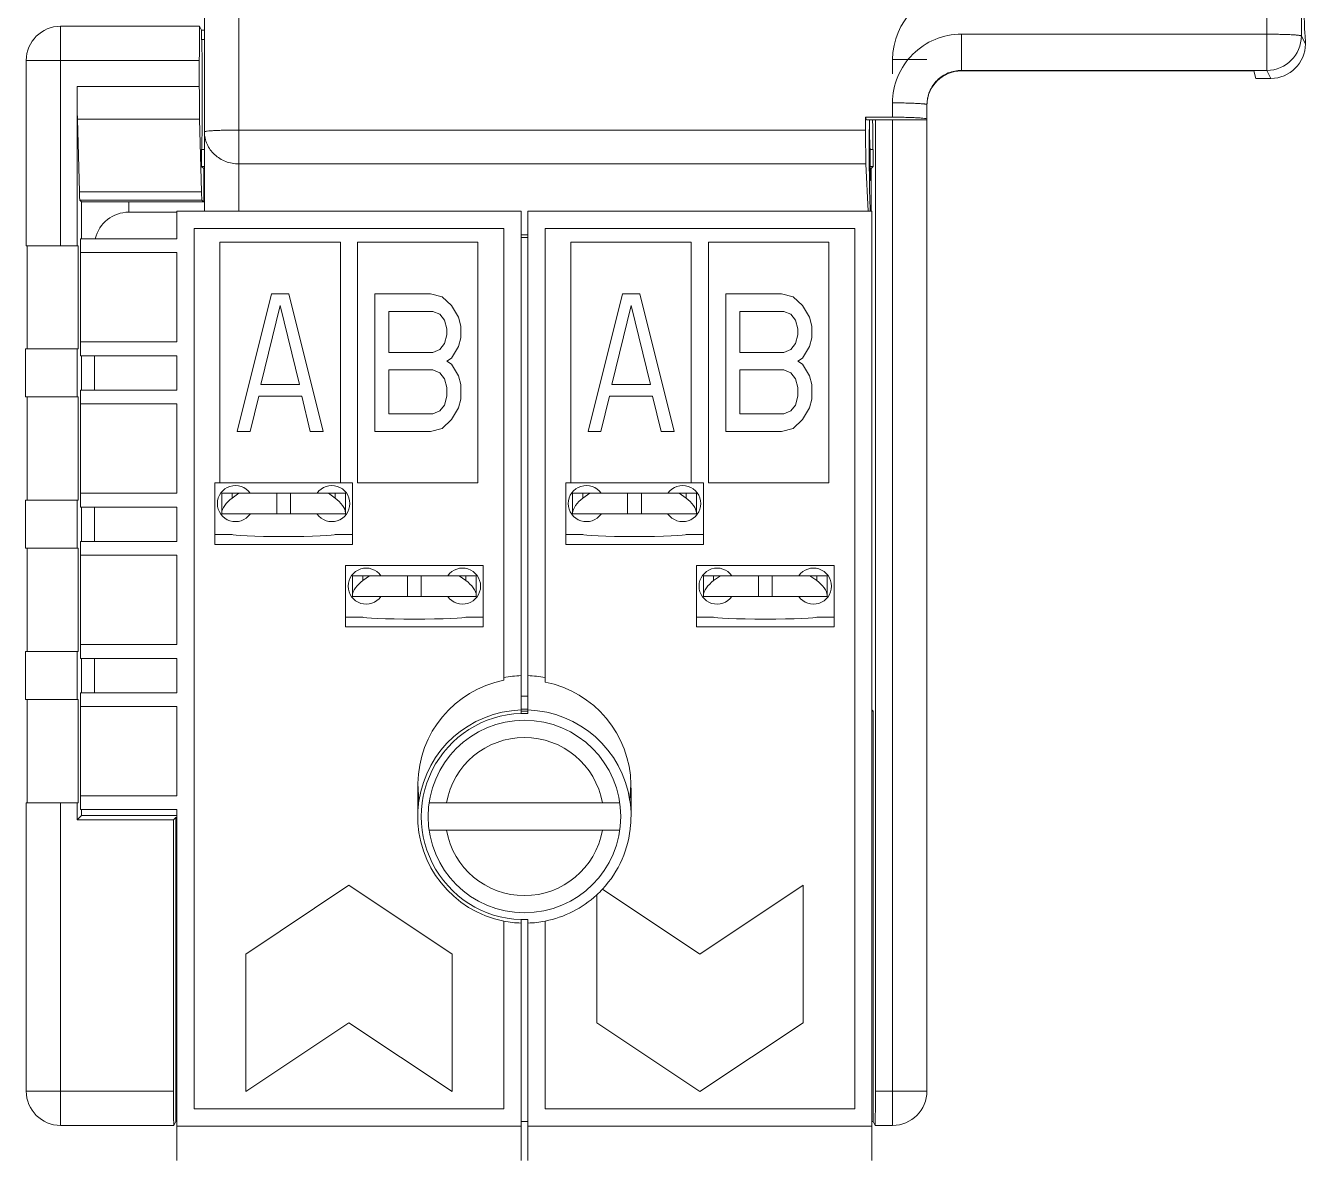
# Model space of a CAD drawing. Header units: millimetres. Extents: x 33157 to 59611, y -29750 to 1750.
# Drawn here: x 53862.07 to 53899.27, y -2124.5 to -2091.5 of the extents above; entities that cross this region are included whole.
import ezdxf

# ---------------------------------------------------------------- set-up
doc = ezdxf.new("R2010")
doc.units = ezdxf.units.MM
for name, color, linetype, lineweight in [('LKC270_DXF_CONTINUOUS_LINE', 7, 'Continuous', 18), ('LKC271_DXF_CONTINUOUS_LINE', 7, 'Continuous', 18), ('LKC272_DXF_CONTINUOUS_LINE', 7, 'Continuous', 18), ('LKC273_DXF_CONTINUOUS_LINE', 7, 'Continuous', 18), ('LKC275_DXF_CONTINUOUS_LINE', 7, 'Continuous', 18), ('LKC277_DXF_CONTINUOUS_LINE', 7, 'Continuous', 18), ('PCB_DXF_CONTINUOUS_LINE', 7, 'Continuous', 18)]:
    doc.layers.add(name, color=color, linetype=linetype, lineweight=lineweight)

msp = doc.modelspace()

# ---------------------------------------------------------------- linework, layer by layer
at = {"layer": 'LKC270_DXF_CONTINUOUS_LINE', "color": 7, "linetype": 'Continuous'}
for p, q in [((53868.266, -2096.899), (53868.266, -2058.863)), ((53898.148, -2092.801), (53898.148, -2058.863)), ((53867.266, -2096.899), (53867.266, -2060.059)), ((53899.148, -2059.901), (53899.148, -2091.801)), ((53889.266, -2091.749), (53898.148, -2091.749)), ((53889.266, -2092.818), (53889.266, -2091.749)), ((53899.148, -2091.801), (53899.266, -2092.035)), ((53899.266, -2092.035), (53899.266, -2091.915)), ((53888.266, -2092.481), (53887.266, -2092.481)), ((53887.266, -2092.899), (53887.266, -2092.481)), ((53898.148, -2092.801), (53889.266, -2092.801)), ((53889.266, -2092.818), (53897.766, -2092.818)), ((53897.821, -2093.034), (53897.766, -2092.818)), ((53898.148, -2092.801), (53898.265, -2093.034)), ((53897.821, -2093.034), (53898.265, -2093.034)), ((53887.266, -2094.164), (53887.266, -2093.747)), ((53888.266, -2094.242), (53888.266, -2093.799)), ((53886.481, -2094.164), (53887.266, -2094.164)), ((53886.481, -2094.536), (53886.481, -2094.164)), ((53886.481, -2094.164), (53886.507, -2094.242)), ((53886.507, -2094.242), (53888.266, -2094.242)), ((53886.481, -2094.536), (53868.266, -2094.536)), ((53886.616, -2096.001), (53886.616, -2095.098)), ((53886.493, -2095.522), (53868.266, -2095.522)), ((53886.493, -2095.522), (53886.557, -2096.899)), ((53886.594, -2096.001), (53886.616, -2096.001)), ((53886.616, -2096.899), (53886.616, -2096.763)), ((53876.466, -2097.584), (53876.666, -2097.584)), ((53876.466, -2097.664), (53876.666, -2097.664))]:
    msp.add_line(p, q, dxfattribs=at)
for centre, radius, start, end in [((53889.267, -2092.481), 2, 90.0053, 180.0041), ((53898.148, -2091.801), 1, 270.0279, 359.9964)]:
    msp.add_arc(centre, radius, start, end, dxfattribs=at)
for centre, major_axis, ratio, start_param, end_param in [((53899.266, -2088.672), (-0.003, 3.25), 0.017431, 1.518421, 3.073832), ((53898.265, -2092.035), (0.994, 0.109), 0.998596, 4.602961, 6.174062), ((53889.266, -2093.817), (1, 0), 0.998782, 1.570796, 3.124503), ((53886.616, -2095.168), (-0.001, 1.6), 0.017431, 0.946319, 3.057962), ((53886.616, -2093.499), (0, 1.6), 0.017455, 2.099562, 3.110338), ((53886.499, -2094.589), (-0.001, 1), 0.017431, 1.518421, 2.775058)]:
    msp.add_ellipse(centre, major_axis=major_axis, ratio=ratio, start_param=start_param, end_param=end_param, dxfattribs=at)
for points, knots in [([(53887.266, -2093.747), (53887.266, -2093.487), (53887.371, -2092.962), (53887.816, -2092.298), (53888.48, -2091.853), (53889.006, -2091.749), (53889.266, -2091.749)], [0, 0, 0, 0, 152028.293175, 304108.293237, 456268.013275, 608488.123568, 608488.123568, 608488.123568, 608488.123568]), ([(53899.148, -2091.801), (53899.147, -2091.798), (53899.139, -2091.794), (53899.124, -2091.79), (53899.098, -2091.785), (53899.064, -2091.78), (53899.022, -2091.776), (53898.949, -2091.77), (53898.841, -2091.763), (53898.692, -2091.757), (53898.522, -2091.753), (53898.339, -2091.75), (53898.213, -2091.749), (53898.148, -2091.749)], [0, 0, 0, 0, 12497.511896, 37802.13901, 76706.795422, 129161.966467, 194718.79815, 272777.366984, 463640.03631, 694540.439013, 956997.800217, 1241529.551961, 1536567.64351, 1536567.64351, 1536567.64351, 1536567.64351]), ([(53888.266, -2093.799), (53888.266, -2093.669), (53888.318, -2093.407), (53888.541, -2093.075), (53888.873, -2092.853), (53889.136, -2092.801), (53889.266, -2092.801)], [0, 0, 0, 0, 151988.588384, 304047.243287, 456204.243954, 608502.599044, 608502.599044, 608502.599044, 608502.599044]), ([(53888.266, -2093.799), (53888.266, -2093.797), (53888.259, -2093.792), (53888.245, -2093.788), (53888.22, -2093.783), (53888.171, -2093.776), (53888.087, -2093.769), (53887.965, -2093.761), (53887.815, -2093.755), (53887.644, -2093.75), (53887.459, -2093.747), (53887.331, -2093.747), (53887.266, -2093.747)], [0, 0, 0, 0, 9838.327812, 31179.033456, 65224.93029, 111944.100527, 241724.494132, 415911.189746, 627948.096919, 869655.286494, 1132038.594383, 1404659.074037, 1404659.074037, 1404659.074037, 1404659.074037]), ([(53888.266, -2094.216), (53888.266, -2094.214), (53888.259, -2094.209), (53888.245, -2094.205), (53888.22, -2094.2), (53888.171, -2094.193), (53888.087, -2094.185), (53887.965, -2094.178), (53887.815, -2094.172), (53887.644, -2094.167), (53887.459, -2094.164), (53887.331, -2094.164), (53887.266, -2094.164)], [0, 0, 0, 0, 9838.371742, 31179.173438, 65225.216367, 111944.595396, 241725.544433, 415912.967643, 627950.726477, 869658.857141, 1132043.146701, 1404664.684312, 1404664.684312, 1404664.684312, 1404664.684312]), ([(53867.266, -2094.589), (53867.266, -2094.586), (53867.274, -2094.582), (53867.288, -2094.578), (53867.313, -2094.573), (53867.362, -2094.566), (53867.446, -2094.558), (53867.568, -2094.551), (53867.718, -2094.545), (53867.889, -2094.54), (53868.074, -2094.537), (53868.201, -2094.536), (53868.266, -2094.536)], [0, 0, 0, 0, 9833.949287, 31165.102397, 65197.583856, 111897.766569, 241629.084294, 415751.63141, 627710.347352, 869329.968009, 1131620.41408, 1404142.029984, 1404142.029984, 1404142.029984, 1404142.029984]), ([(53868.266, -2095.522), (53868.137, -2095.522), (53867.877, -2095.475), (53867.598, -2095.302), (53867.43, -2095.112), (53867.307, -2094.897), (53867.266, -2094.711), (53867.266, -2094.589)], [0, 0, 0, 0, 190571.127966, 377757.425333, 469978.929635, 561016.311976, 739865.779397, 739865.779397, 739865.779397, 739865.779397])]:
    msp.add_open_spline(points, degree=3, knots=knots, dxfattribs=at)
at = {"layer": 'LKC271_DXF_CONTINUOUS_LINE', "color": 7, "linetype": 'Continuous'}
for p, q in [((53863.084, -2097.899), (53863.084, -2091.516)), ((53867.125, -2091.516), (53863.084, -2091.516)), ((53867.125, -2091.516), (53867.184, -2091.634)), ((53867.125, -2091.516), (53867.125, -2091.516)), ((53867.184, -2091.634), (53867.184, -2091.899)), ((53867.266, -2091.634), (53867.184, -2091.634)), ((53867.184, -2091.899), (53867.266, -2091.899)), ((53862.084, -2092.516), (53862.084, -2097.899)), ((53867.116, -2092.516), (53862.084, -2092.516)), ((53867.116, -2093.272), (53867.116, -2092.516)), ((53863.566, -2097.899), (53863.566, -2093.272)), ((53863.566, -2093.272), (53867.116, -2093.272)), ((53863.629, -2096.33), (53863.572, -2094.223)), ((53863.572, -2094.223), (53867.122, -2094.223)), ((53867.179, -2096.33), (53867.122, -2094.223)), ((53886.766, -2094.242), (53886.766, -2122.481)), ((53887.266, -2123.481), (53887.266, -2094.242)), ((53888.266, -2122.481), (53888.266, -2094.242)), ((53867.184, -2095.099), (53867.184, -2095.599)), ((53867.184, -2095.099), (53867.266, -2095.099)), ((53886.699, -2095.099), (53886.616, -2095.099)), ((53886.699, -2095.099), (53886.699, -2095.599)), ((53867.243, -2095.658), (53867.184, -2095.599)), ((53867.184, -2095.599), (53867.266, -2095.599)), ((53867.243, -2095.658), (53867.243, -2096.625)), ((53867.243, -2095.658), (53867.266, -2095.658)), ((53886.699, -2095.599), (53886.616, -2095.599)), ((53886.616, -2095.653), (53886.644, -2095.653)), ((53886.644, -2095.653), (53886.699, -2095.599)), ((53886.644, -2095.653), (53886.644, -2096.899)), ((53863.629, -2096.33), (53867.179, -2096.33)), ((53863.689, -2096.621), (53863.642, -2096.574)), ((53863.642, -2096.574), (53867.192, -2096.574)), ((53863.689, -2096.621), (53863.689, -2097.699)), ((53865.066, -2096.621), (53863.689, -2096.621)), ((53865.066, -2096.925), (53865.066, -2096.621)), ((53865.066, -2096.625), (53867.243, -2096.625)), ((53867.243, -2096.625), (53867.192, -2096.574)), ((53862.084, -2097.899), (53863.591, -2097.899)), ((53862.115, -2097.899), (53862.115, -2100.899)), ((53863.591, -2097.899), (53863.591, -2100.899)), ((53862.066, -2100.899), (53862.066, -2102.299)), ((53862.066, -2100.899), (53863.591, -2100.899)), ((53863.566, -2100.899), (53863.566, -2102.299)), ((53863.693, -2101.099), (53863.693, -2102.099)), ((53862.066, -2102.299), (53863.591, -2102.299)), ((53862.115, -2102.299), (53862.115, -2105.299)), ((53863.591, -2102.299), (53863.591, -2105.299)), ((53862.066, -2105.299), (53862.066, -2106.699)), ((53862.066, -2105.299), (53863.591, -2105.299)), ((53863.566, -2105.299), (53863.566, -2106.699)), ((53863.693, -2105.499), (53863.693, -2106.499)), ((53862.066, -2106.699), (53863.591, -2106.699)), ((53862.115, -2106.699), (53862.115, -2109.699)), ((53863.591, -2106.699), (53863.591, -2109.699)), ((53862.066, -2109.699), (53862.066, -2111.099)), ((53862.066, -2109.699), (53863.591, -2109.699)), ((53863.566, -2109.699), (53863.566, -2111.099)), ((53863.693, -2109.899), (53863.693, -2110.899)), ((53862.066, -2111.099), (53863.591, -2111.099)), ((53862.115, -2111.099), (53862.115, -2114.099)), ((53863.591, -2111.099), (53863.591, -2114.099)), ((53876.666, -2111.377), (53876.466, -2111.377)), ((53886.666, -2111.399), (53886.699, -2111.431)), ((53876.666, -2111.431), (53876.466, -2111.431)), ((53886.699, -2111.431), (53886.666, -2111.431)), ((53886.699, -2111.431), (53886.699, -2123.363)), ((53862.084, -2114.099), (53863.591, -2114.099)), ((53862.084, -2114.099), (53862.084, -2122.481)), ((53863.084, -2114.099), (53863.084, -2123.481)), ((53863.566, -2114.099), (53863.566, -2114.599)), ((53863.693, -2114.299), (53863.693, -2114.472)), ((53863.693, -2114.472), (53863.566, -2114.599)), ((53866.366, -2114.599), (53863.566, -2114.599)), ((53863.693, -2114.472), (53866.466, -2114.472)), ((53866.366, -2114.599), (53866.434, -2114.531)), ((53866.366, -2122.481), (53866.366, -2114.599)), ((53866.466, -2114.531), (53866.434, -2114.531)), ((53866.434, -2114.531), (53866.434, -2123.363)), ((53862.084, -2122.481), (53866.366, -2122.481)), ((53886.766, -2122.481), (53888.266, -2122.481)), ((53863.084, -2123.481), (53866.375, -2123.481)), ((53866.375, -2123.481), (53866.434, -2123.363)), ((53866.375, -2123.481), (53866.375, -2123.481)), ((53866.434, -2123.363), (53866.466, -2123.363)), ((53876.466, -2123.363), (53876.666, -2123.363)), ((53886.666, -2123.363), (53886.699, -2123.363)), ((53886.758, -2123.481), (53886.699, -2123.363)), ((53886.758, -2123.481), (53887.266, -2123.481)), ((53886.758, -2123.481), (53886.758, -2123.481))]:
    msp.add_line(p, q, dxfattribs=at)
for centre, start, end in [((53863.084, -2092.516), 90.1218, 179.8782), ((53863.084, -2122.481), 180.1218, 269.8782), ((53887.266, -2122.481), 270.0032, 359.9969)]:
    msp.add_arc(centre, 1, start, end, dxfattribs=at)
for centre, major_axis, start_param, end_param in [((53867.125, -2092.516), (0, 1), 0.00036, 1.570796), ((53867.184, -2093.499), (0, 1.6), 3.141593, 6.283185), ((53863.575, -2093.272), (0, 1), 1.570796, 2.827433), ((53867.125, -2093.272), (0, 1), 1.570796, 2.827433), ((53886.699, -2093.499), (0, 1.6), 2.056171, 3.141593), ((53863.643, -2091.575), (0, 5), 2.827433, 3.132866), ((53867.193, -2091.575), (0, 5), 2.827433, 3.132866), ((53866.375, -2122.481), (0, 1), 1.570796, 3.141232), ((53886.758, -2122.481), (0, 1), 3.141953, 4.712389)]:
    msp.add_ellipse(centre, major_axis=major_axis, ratio=0.008727, start_param=start_param, end_param=end_param, dxfattribs=at)
at = {"layer": 'LKC272_DXF_CONTINUOUS_LINE', "color": 7, "linetype": 'Continuous'}
for p, q in [((53866.466, -2096.899), (53866.466, -2097.699)), ((53866.466, -2096.899), (53876.466, -2096.899)), ((53876.466, -2111.517), (53876.466, -2096.899)), ((53866.966, -2097.399), (53866.966, -2122.999)), ((53875.966, -2097.399), (53866.966, -2097.399)), ((53875.966, -2110.535), (53875.966, -2097.399)), ((53863.666, -2097.699), (53863.666, -2101.099)), ((53866.466, -2097.699), (53863.666, -2097.699)), ((53867.716, -2097.799), (53867.716, -2104.799)), ((53871.216, -2097.799), (53867.716, -2097.799)), ((53871.216, -2104.799), (53871.216, -2097.799)), ((53871.716, -2097.799), (53871.716, -2104.799)), ((53875.216, -2097.799), (53871.716, -2097.799)), ((53875.216, -2104.799), (53875.216, -2097.799)), ((53863.666, -2098.099), (53866.466, -2098.099)), ((53866.466, -2098.099), (53866.466, -2100.699)), ((53869.216, -2099.299), (53868.216, -2103.299)), ((53869.716, -2099.299), (53869.216, -2099.299)), ((53870.716, -2103.299), (53869.716, -2099.299)), ((53872.216, -2099.299), (53872.216, -2103.299)), ((53873.838, -2099.299), (53872.216, -2099.299)), ((53874.176, -2099.384), (53873.838, -2099.299)), ((53874.446, -2099.639), (53874.176, -2099.384)), ((53868.904, -2101.937), (53869.466, -2099.639)), ((53869.466, -2099.639), (53870.029, -2101.937)), ((53872.622, -2101.001), (53872.622, -2099.809)), ((53872.622, -2099.809), (53873.906, -2099.809)), ((53873.906, -2099.809), (53874.108, -2099.894)), ((53874.649, -2099.98), (53874.446, -2099.639)), ((53874.108, -2099.894), (53874.243, -2100.065)), ((53874.243, -2100.065), (53874.311, -2100.32)), ((53874.716, -2100.235), (53874.649, -2099.98)), ((53874.716, -2100.575), (53874.716, -2100.235)), ((53874.311, -2100.49), (53874.243, -2100.746)), ((53874.311, -2100.32), (53874.311, -2100.49)), ((53874.649, -2100.831), (53874.716, -2100.575)), ((53866.466, -2100.699), (53863.666, -2100.699)), ((53873.906, -2101.001), (53872.622, -2101.001)), ((53874.108, -2100.916), (53873.906, -2101.001)), ((53874.243, -2100.746), (53874.108, -2100.916)), ((53874.446, -2101.171), (53874.649, -2100.831)), ((53863.666, -2101.099), (53866.466, -2101.099)), ((53866.466, -2101.099), (53866.466, -2102.099)), ((53874.311, -2101.256), (53874.446, -2101.171)), ((53874.446, -2101.341), (53874.311, -2101.256)), ((53874.649, -2101.682), (53874.446, -2101.341)), ((53872.622, -2102.788), (53872.622, -2101.511)), ((53872.622, -2101.511), (53873.906, -2101.511)), ((53873.906, -2101.511), (53874.108, -2101.597)), ((53874.108, -2101.597), (53874.243, -2101.767)), ((53874.716, -2101.937), (53874.649, -2101.682)), ((53863.666, -2102.099), (53863.666, -2105.499)), ((53866.466, -2102.099), (53863.666, -2102.099)), ((53870.029, -2101.937), (53868.904, -2101.937)), ((53874.243, -2101.767), (53874.311, -2102.022)), ((53874.311, -2102.022), (53874.311, -2102.277)), ((53874.716, -2102.363), (53874.716, -2101.937)), ((53868.591, -2103.299), (53868.841, -2102.277)), ((53868.841, -2102.277), (53870.091, -2102.277)), ((53870.091, -2102.277), (53870.341, -2103.299)), ((53874.311, -2102.277), (53874.243, -2102.533)), ((53874.649, -2102.618), (53874.716, -2102.363)), ((53863.666, -2102.499), (53866.466, -2102.499)), ((53866.466, -2102.499), (53866.466, -2105.099)), ((53873.906, -2102.788), (53872.622, -2102.788)), ((53874.108, -2102.703), (53873.906, -2102.788)), ((53874.243, -2102.533), (53874.108, -2102.703)), ((53874.446, -2102.958), (53874.649, -2102.618)), ((53873.838, -2103.299), (53874.176, -2103.214)), ((53874.176, -2103.214), (53874.446, -2102.958)), ((53868.216, -2103.299), (53868.591, -2103.299)), ((53870.341, -2103.299), (53870.716, -2103.299)), ((53872.216, -2103.299), (53873.838, -2103.299)), ((53867.566, -2106.587), (53867.566, -2104.799)), ((53867.566, -2104.799), (53871.566, -2104.799)), ((53871.566, -2104.799), (53871.566, -2106.587)), ((53871.716, -2104.799), (53875.216, -2104.799)), ((53866.466, -2105.099), (53863.666, -2105.099)), ((53863.666, -2105.499), (53866.466, -2105.499)), ((53866.466, -2105.499), (53866.466, -2106.499)), ((53863.666, -2106.499), (53863.666, -2109.899)), ((53866.466, -2106.499), (53863.666, -2106.499)), ((53868.066, -2106.299), (53867.566, -2106.299)), ((53871.566, -2106.299), (53871.066, -2106.299)), ((53863.666, -2106.899), (53866.466, -2106.899)), ((53866.466, -2106.899), (53866.466, -2109.499)), ((53871.566, -2106.587), (53867.566, -2106.587)), ((53871.366, -2107.199), (53875.366, -2107.199)), ((53871.366, -2108.987), (53871.366, -2107.199)), ((53875.366, -2107.199), (53875.366, -2108.987)), ((53871.866, -2108.699), (53871.366, -2108.699)), ((53875.366, -2108.699), (53874.866, -2108.699)), ((53875.366, -2108.987), (53871.366, -2108.987)), ((53866.466, -2109.499), (53863.666, -2109.499)), ((53863.666, -2109.899), (53866.466, -2109.899)), ((53866.466, -2109.899), (53866.466, -2110.899)), ((53866.466, -2110.899), (53863.666, -2110.899)), ((53863.666, -2110.899), (53863.666, -2114.299)), ((53863.666, -2111.299), (53866.466, -2111.299)), ((53866.466, -2111.299), (53866.466, -2113.899)), ((53873.5, -2114.047), (53873.469, -2113.541)), ((53866.466, -2113.899), (53863.666, -2113.899)), ((53863.666, -2114.299), (53866.466, -2114.299)), ((53866.466, -2114.299), (53866.466, -2123.499)), ((53873.466, -2114.047), (53873.466, -2114.038)), ((53873.466, -2114.114), (53873.466, -2114.047)), ((53873.468, -2114.405), (53873.466, -2114.114)), ((53871.466, -2116.499), (53868.466, -2118.499)), ((53874.466, -2118.499), (53871.466, -2116.499)), ((53875.966, -2122.999), (53875.966, -2117.54)), ((53876.466, -2123.499), (53876.466, -2117.481)), ((53868.466, -2118.499), (53868.466, -2122.499)), ((53874.466, -2122.499), (53874.466, -2118.499)), ((53868.466, -2122.499), (53871.466, -2120.499)), ((53871.466, -2120.499), (53874.466, -2122.499)), ((53866.966, -2122.999), (53875.966, -2122.999)), ((53876.466, -2123.499), (53866.466, -2123.499)), ((53866.466, -2124.499), (53866.466, -2123.499)), ((53876.466, -2123.499), (53876.466, -2124.499))]:
    msp.add_line(p, q, dxfattribs=at)
for centre, radius, start, end in [((53876.566, -2113.574), 3.097, 101.1624, 179.3968), ((53876.569, -2113.51), 3.111, 91.8853, 101.1641), ((53876.566, -2114.499), 3.1, 91.8486, 171.6193), ((53921.266, -2114.038), 47.799, 179.4048, 179.9996), ((53876.566, -2114.499), 3.1, 171.6193, 175.8116), ((53876.566, -2114.499), 3.1, 178.269, 258.8401), ((53876.566, -2114.499), 3.1, 258.8401, 268.1514)]:
    msp.add_arc(centre, radius, start, end, dxfattribs=at)
for centre in [(53869.566, -2106.299), (53873.366, -2108.699)]:
    msp.add_ellipse(centre, major_axis=(1.5, 0), ratio=0.03871, start_param=3.141593, end_param=6.283185, dxfattribs=at)
at = {"layer": 'LKC273_DXF_CONTINUOUS_LINE', "color": 7, "linetype": 'Continuous'}
for p, q in [((53876.666, -2111.5), (53876.666, -2096.899)), ((53886.666, -2096.899), (53876.666, -2096.899)), ((53886.666, -2124.499), (53886.666, -2096.899)), ((53877.166, -2097.399), (53877.166, -2110.588)), ((53886.166, -2097.399), (53877.166, -2097.399)), ((53886.166, -2122.999), (53886.166, -2097.399)), ((53877.916, -2097.799), (53877.916, -2104.799)), ((53881.416, -2097.799), (53877.916, -2097.799)), ((53881.416, -2104.799), (53881.416, -2097.799)), ((53885.416, -2097.799), (53881.916, -2097.799)), ((53881.916, -2097.799), (53881.916, -2104.799)), ((53885.416, -2104.799), (53885.416, -2097.799)), ((53879.416, -2099.299), (53878.416, -2103.299)), ((53879.916, -2099.299), (53879.416, -2099.299)), ((53880.916, -2103.299), (53879.916, -2099.299)), ((53884.038, -2099.299), (53882.416, -2099.299)), ((53882.416, -2099.299), (53882.416, -2103.299)), ((53884.376, -2099.384), (53884.038, -2099.299)), ((53884.646, -2099.639), (53884.376, -2099.384)), ((53879.104, -2101.937), (53879.666, -2099.639)), ((53879.666, -2099.639), (53880.229, -2101.937)), ((53882.822, -2099.809), (53884.106, -2099.809)), ((53882.822, -2101.001), (53882.822, -2099.809)), ((53884.106, -2099.809), (53884.308, -2099.894)), ((53884.849, -2099.98), (53884.646, -2099.639)), ((53884.308, -2099.894), (53884.443, -2100.065)), ((53884.443, -2100.065), (53884.511, -2100.32)), ((53884.916, -2100.235), (53884.849, -2099.98)), ((53884.916, -2100.575), (53884.916, -2100.235)), ((53884.511, -2100.49), (53884.443, -2100.746)), ((53884.511, -2100.32), (53884.511, -2100.49)), ((53884.849, -2100.831), (53884.916, -2100.575)), ((53884.106, -2101.001), (53882.822, -2101.001)), ((53884.308, -2100.916), (53884.106, -2101.001)), ((53884.443, -2100.746), (53884.308, -2100.916)), ((53884.646, -2101.171), (53884.849, -2100.831)), ((53884.511, -2101.256), (53884.646, -2101.171)), ((53884.646, -2101.341), (53884.511, -2101.256)), ((53884.849, -2101.682), (53884.646, -2101.341)), ((53882.822, -2101.511), (53884.106, -2101.511)), ((53882.822, -2102.788), (53882.822, -2101.511)), ((53884.106, -2101.511), (53884.308, -2101.597)), ((53884.308, -2101.597), (53884.443, -2101.767)), ((53884.916, -2101.937), (53884.849, -2101.682)), ((53880.229, -2101.937), (53879.104, -2101.937)), ((53884.443, -2101.767), (53884.511, -2102.022)), ((53884.511, -2102.022), (53884.511, -2102.277)), ((53884.916, -2102.363), (53884.916, -2101.937)), ((53878.791, -2103.299), (53879.041, -2102.277)), ((53879.041, -2102.277), (53880.291, -2102.277)), ((53880.291, -2102.277), (53880.541, -2103.299)), ((53884.511, -2102.277), (53884.443, -2102.533)), ((53884.849, -2102.618), (53884.916, -2102.363)), ((53884.106, -2102.788), (53882.822, -2102.788)), ((53884.308, -2102.703), (53884.106, -2102.788)), ((53884.443, -2102.533), (53884.308, -2102.703)), ((53884.646, -2102.958), (53884.849, -2102.618)), ((53884.038, -2103.299), (53884.376, -2103.214)), ((53884.376, -2103.214), (53884.646, -2102.958)), ((53878.416, -2103.299), (53878.791, -2103.299)), ((53880.541, -2103.299), (53880.916, -2103.299)), ((53882.416, -2103.299), (53884.038, -2103.299)), ((53877.766, -2104.799), (53881.766, -2104.799)), ((53877.766, -2106.587), (53877.766, -2104.799)), ((53881.766, -2104.799), (53881.766, -2106.587)), ((53881.916, -2104.799), (53885.416, -2104.799)), ((53878.266, -2106.299), (53877.766, -2106.299)), ((53881.766, -2106.299), (53881.266, -2106.299)), ((53881.766, -2106.587), (53877.766, -2106.587)), ((53881.566, -2107.199), (53885.566, -2107.199)), ((53881.566, -2108.987), (53881.566, -2107.199)), ((53885.566, -2107.199), (53885.566, -2108.987)), ((53882.066, -2108.699), (53881.566, -2108.699)), ((53885.066, -2108.699), (53885.566, -2108.699)), ((53885.566, -2108.987), (53881.566, -2108.987)), ((53879.662, -2113.57), (53879.633, -2114.047)), ((53879.666, -2114.069), (53879.666, -2114.187)), ((53881.666, -2118.499), (53878.835, -2116.611)), ((53884.666, -2116.499), (53881.666, -2118.499)), ((53884.666, -2120.499), (53884.666, -2116.499)), ((53878.666, -2116.779), (53878.666, -2120.499)), ((53876.666, -2124.499), (53876.666, -2117.497)), ((53877.166, -2117.54), (53877.166, -2122.999)), ((53878.666, -2120.499), (53881.666, -2122.499)), ((53881.666, -2122.499), (53884.666, -2120.499)), ((53877.166, -2122.999), (53886.166, -2122.999)), ((53876.666, -2123.499), (53886.666, -2123.499))]:
    msp.add_line(p, q, dxfattribs=at)
for centre, radius, start, end in [((53876.564, -2113.51), 3.111, 78.8359, 88.1147), ((53876.567, -2113.625), 3.096, 1.0142, 78.8364), ((53876.566, -2114.499), 3.1, 8.3807, 88.1517), ((53876.566, -2114.499), 3, 88.0898, 271.9102), ((53851.408, -2114.064), 28.258, 359.9897, 1.0007), ((53876.586, -2114.496), 3.08, 7.9148, 8.3807), ((53876.577, -2114.497), 3.089, 5.7326, 7.9139), ((53876.564, -2114.498), 3.103, 2.7913, 5.7321), ((53851.423, -2114.064), 28.244, 358.9991, 359.7512), ((53876.568, -2114.504), 3.094, 317.0805, 355.6989), ((53876.592, -2114.504), 3.07, 355.6694, 358.9959), ((53876.587, -2114.519), 3.071, 312.6208, 317.0615), ((53876.567, -2114.502), 3.096, 281.1638, 312.6961), ((53876.564, -2114.488), 3.111, 271.8853, 281.1641)]:
    msp.add_arc(centre, radius, start, end, dxfattribs=at)
for centre in [(53879.766, -2106.299), (53883.566, -2108.699)]:
    msp.add_ellipse(centre, major_axis=(1.5, 0), ratio=0.03871, start_param=3.141593, end_param=6.283185, dxfattribs=at)
at = {"layer": 'LKC275_DXF_CONTINUOUS_LINE', "color": 7, "linetype": 'Continuous'}
for p, q in [((53867.766, -2105.699), (53867.766, -2105.099)), ((53867.766, -2105.099), (53869.366, -2105.099)), ((53868.066, -2105.24), (53868.066, -2105.099)), ((53868.066, -2105.24), (53868.266, -2105.099)), ((53869.366, -2105.099), (53869.366, -2105.699)), ((53869.366, -2105.099), (53869.766, -2105.099)), ((53869.766, -2105.699), (53869.766, -2105.099)), ((53869.766, -2105.099), (53871.366, -2105.099)), ((53870.866, -2105.099), (53871.066, -2105.24)), ((53871.066, -2105.099), (53871.066, -2105.24)), ((53871.366, -2105.099), (53871.366, -2105.699)), ((53877.966, -2105.099), (53879.566, -2105.099)), ((53877.966, -2105.699), (53877.966, -2105.099)), ((53878.266, -2105.24), (53878.266, -2105.099)), ((53878.266, -2105.24), (53878.466, -2105.099)), ((53879.566, -2105.099), (53879.966, -2105.099)), ((53879.566, -2105.099), (53879.566, -2105.699)), ((53879.966, -2105.099), (53881.566, -2105.099)), ((53879.966, -2105.699), (53879.966, -2105.099)), ((53881.066, -2105.099), (53881.266, -2105.24)), ((53881.266, -2105.099), (53881.266, -2105.24)), ((53881.566, -2105.099), (53881.566, -2105.699)), ((53869.366, -2105.699), (53867.766, -2105.699)), ((53869.766, -2105.699), (53869.366, -2105.699)), ((53871.366, -2105.699), (53869.766, -2105.699)), ((53879.566, -2105.699), (53877.966, -2105.699)), ((53879.966, -2105.699), (53879.566, -2105.699)), ((53881.566, -2105.699), (53879.966, -2105.699)), ((53871.566, -2107.499), (53873.166, -2107.499)), ((53871.566, -2108.099), (53871.566, -2107.499)), ((53871.866, -2107.64), (53871.866, -2107.499)), ((53871.866, -2107.64), (53872.066, -2107.499)), ((53873.166, -2107.499), (53873.566, -2107.499)), ((53873.166, -2107.499), (53873.166, -2108.099)), ((53873.566, -2107.499), (53875.166, -2107.499)), ((53873.566, -2108.099), (53873.566, -2107.499)), ((53874.666, -2107.499), (53874.866, -2107.64)), ((53874.866, -2107.499), (53874.866, -2107.64)), ((53875.166, -2107.499), (53875.166, -2108.099)), ((53881.766, -2107.499), (53883.366, -2107.499)), ((53881.766, -2108.099), (53881.766, -2107.499)), ((53882.066, -2107.64), (53882.066, -2107.499)), ((53882.066, -2107.64), (53882.266, -2107.499)), ((53883.366, -2107.499), (53883.766, -2107.499)), ((53883.366, -2107.499), (53883.366, -2108.099)), ((53883.766, -2107.499), (53885.366, -2107.499)), ((53883.766, -2108.099), (53883.766, -2107.499)), ((53884.866, -2107.499), (53885.066, -2107.64)), ((53885.066, -2107.499), (53885.066, -2107.64)), ((53885.366, -2107.499), (53885.366, -2108.099)), ((53873.166, -2108.099), (53871.566, -2108.099)), ((53873.566, -2108.099), (53873.166, -2108.099)), ((53875.166, -2108.099), (53873.566, -2108.099)), ((53883.366, -2108.099), (53881.766, -2108.099)), ((53883.766, -2108.099), (53883.366, -2108.099)), ((53885.366, -2108.099), (53883.766, -2108.099))]:
    msp.add_line(p, q, dxfattribs=at)
for centre, major_axis, start_param, end_param in [((53868.066, -2105.452), (0.277, 0.277), 1.178097, 2.748894), ((53871.066, -2105.452), (-0.277, 0.277), 3.534292, 5.105088), ((53878.266, -2105.452), (0.277, 0.277), 1.178097, 2.748894), ((53881.266, -2105.452), (-0.277, 0.277), 3.534292, 5.105088), ((53871.866, -2107.852), (0.277, 0.277), 1.178097, 2.748894), ((53874.866, -2107.852), (-0.277, 0.277), 3.534292, 5.105088), ((53882.066, -2107.852), (0.277, 0.277), 1.178097, 2.748894), ((53885.066, -2107.852), (-0.277, 0.277), 3.534292, 5.105088)]:
    msp.add_ellipse(centre, major_axis=major_axis, ratio=0.414214, start_param=start_param, end_param=end_param, dxfattribs=at)
at = {"layer": 'LKC277_DXF_CONTINUOUS_LINE', "color": 7, "linetype": 'Continuous'}
for p, q in [((53873.795, -2114.099), (53879.338, -2114.099)), ((53879.338, -2114.899), (53873.795, -2114.899))]:
    msp.add_line(p, q, dxfattribs=at)
msp.add_circle((53876.566, -2114.499), 2.8, dxfattribs=at)
for start, end in [(10.0154, 169.9846), (190.0154, 349.9846)]:
    msp.add_arc((53876.566, -2114.499), 2.3, start, end, dxfattribs=at)
at = {"layer": 'PCB_DXF_CONTINUOUS_LINE', "color": 7, "linetype": 'Continuous'}
for p, q in [((53865.066, -2096.925), (53866.466, -2096.925)), ((53864.066, -2102.099), (53864.066, -2101.099)), ((53864.066, -2106.499), (53864.066, -2105.499)), ((53864.066, -2110.899), (53864.066, -2109.899)), ((53876.666, -2110.999), (53876.466, -2110.999))]:
    msp.add_line(p, q, dxfattribs=at)
for centre, radius, start, end in [((53865.066, -2097.925), 1, 90, 166.7314), ((53868.166, -2105.399), 0.525, 35.2938, 324.7062), ((53870.966, -2105.399), 0.525, 215.2938, 144.7062), ((53878.366, -2105.399), 0.525, 35.2938, 324.7062), ((53881.166, -2105.399), 0.525, 215.2938, 144.7062), ((53871.966, -2107.799), 0.525, 35.2938, 324.7062), ((53874.766, -2107.799), 0.525, 215.2938, 144.7062), ((53882.166, -2107.799), 0.525, 35.2938, 324.7062), ((53884.966, -2107.799), 0.525, 215.2938, 144.7062)]:
    msp.add_arc(centre, radius, start, end, dxfattribs=at)

doc.saveas('drawing.dxf')
